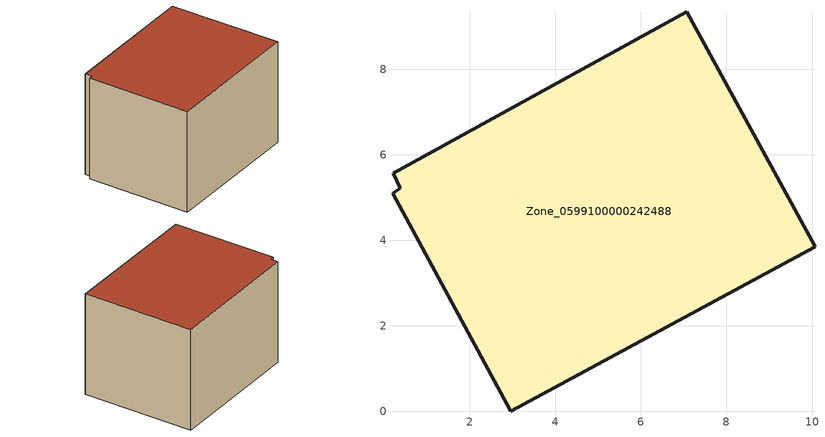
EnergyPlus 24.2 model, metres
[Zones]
Zone_0599100000242488
 floor ground (C_G): 0.2,5.56 7.07,9.34 10.07,3.85 2.96,0 0.19,5.1 0.37,5.21 z0
 wall outside (C_F): 10.07,3.85 7.07,9.34 0.2,5.56 0.37,5.21 0.19,5.1 2.96,0 10.07,3.85 z0:5.81
 roof outside (C_R): 7.07,9.34 0.2,5.56 0.37,5.21 0.19,5.1 2.96,0 10.07,3.85 z5.81
[BUILDING]
Pand.0599100000242488: North Axis=0; Terrain=City; Loads Convergence Tolerance Value=0.04; Temperature Convergence Tolerance Value=0.4; Solar Distribution=FullExterior; Maximum Number of Warmup Days=25; Minimum Number of Warmup Days=1
[Site:Location]
Rotterdam.The.Hague.AP_ZH_NLD Design_Conditions: Latitude=51.96; Longitude=4.45; Time Zone=1; Elevation=-4.5
[SITE:GROUNDTEMPERATURE:BUILDINGSURFACE]
18, 18, 18, 18, 18, 18, 18, 18, 18, 18, 18, 18
[MATERIAL] Thermal Absorptance=0.9; Solar Absorptance=0.7; Visible Absorptance=0.7
Name | Roughness | Thickness | Conductivity | Density | Specific Heat
G.TI.1946-1964 | MediumSmooth | 0.15 | 1 | 540 | 1210
F.TI.1946-1964 | Rough | 0.3 | 0.857143 | 1920 | 840
R.TI.1946-1964 | MediumRough | 0.2 | 0.277778 | 1500 | 1000
[CONSTRUCTION]
C_G: G.TI.1946-1964
C_F: F.TI.1946-1964
C_R: R.TI.1946-1964
[ZONE]
Zone_0599100000242488: Type=1; Multiplier=1; Ceiling Height=Autocalculate; Volume=Autocalculate; Floor Area=autocalculate; Part of Total Floor Area=Yes
[ZONEINFILTRATION:DESIGNFLOWRATE]
Infil_Zone_0599100000242488: Zone or ZoneList or Space or SpaceList=Zone_0599100000242488; Schedule=AlwaysOn; Design Flow Rate Calculation Method=Flow/Area; Flow Rate per Floor Area=0.003; Constant Term Coefficient=1; Temperature Term Coefficient=0; Velocity Term Coefficient=0; Velocity Squared Term Coefficient=0
[HVACTEMPLATE:ZONE:IDEALLOADSAIRSYSTEM]
Zone_0599100000242488: Maximum Heating Supply Air Temperature=50; Minimum Cooling Supply Air Temperature=13; Maximum Heating Supply Air Humidity Ratio=0.0156; Minimum Cooling Supply Air Humidity Ratio=0.0077; Heating Limit=NoLimit; Cooling Limit=NoLimit; Dehumidification Control Type=ConstantSensibleHeatRatio; Cooling Sensible Heat Ratio=0.7; Dehumidification Setpoint=60; Humidification Control Type=None; Humidification Setpoint=30; Outdoor Air Method=None; Outdoor Air Flow Rate per Person=0.00944; Outdoor Air Flow Rate per Zone Floor Area=0; Outdoor Air Flow Rate per Zone=0; Demand Controlled Ventilation Type=None; Outdoor Air Economizer Type=NoEconomizer; Heat Recovery Type=None; Sensible Heat Recovery Effectiveness=0.7; Latent Heat Recovery Effectiveness=0.65
[ZONECONTROL:THERMOSTAT]
ThermostatControl_Zone_0599100000242488: Zone or ZoneList=Zone_0599100000242488; Control Type Schedule=DualSetpointControlType; Control 1=Thermostat_Zone_0599100000242488; Temperature Difference Between Cutout And Setpoint=0
[THERMOSTATSETPOINT:DUALSETPOINT]
Thermostat_Zone_0599100000242488: Heating Setpoint Temperature Schedule=HeatingSetpoint_Zone_0599100000242488; Cooling Setpoint Temperature Schedule=CoolingSetpoint_Zone_0599100000242488
[SCHEDULE:COMPACT]
HeatingSetpoint_Zone_0599100000242488: Through: 12/31, For: AllDays, Until: 24:00, 21
CoolingSetpoint_Zone_0599100000242488: Through: 12/31, For: AllDays, Until: 24:00, 24
DualSetpointControlType: Through: 12/31, For: AllDays, Until: 24:00, 4
AlwaysOn: Through: 12/31, For: AllDays, Until: 24:00, 1
